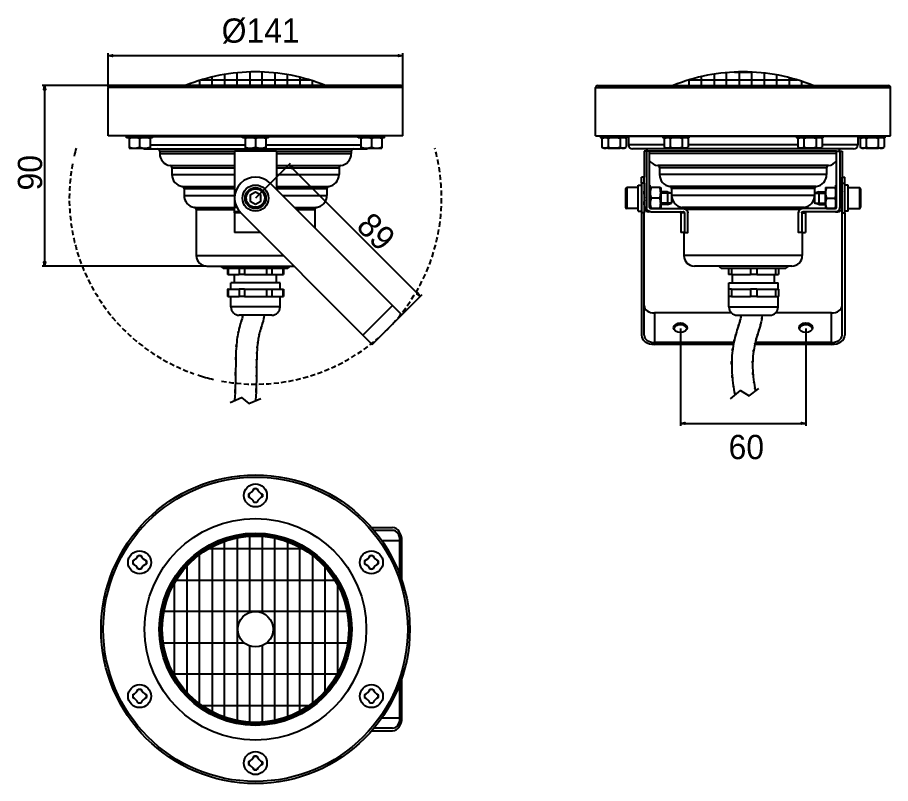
# Model space of a CAD drawing. Extents: x -32 to 212, y 0 to 214.
import ezdxf

# ---------------------------------------------------------------- set-up
doc = ezdxf.new("R2010")
doc.units = 0
for name, pattern in [('AI9-LType1', [2.185106, 1.444625, -0.740481]), ('AI9-LType2', [2.092325, 1.398058, -0.694267]), ('AI9-LType3', [2.072922, 1.388533, -0.684389])]:
    doc.linetypes.add(name, pattern=pattern)
doc.layers.add('LIVELLO_1', color=160, linetype='Continuous')
doc.styles.add('STD', font='txt')

# ---------------------------------------------------------------- blocks, each defined once
blk = doc.blocks.new('AI9-BLK1')
at = {"layer": 'LIVELLO_1', "color": 7}
for p, q in [((-96.18, 87.24), (-96.18, 96.65)), ((-13.86, 95.96), (-96.18, 95.96)), ((-13.86, 87.24), (-13.86, 96.65)), ((-63.64, 90.75), (-63.64, 87.65)), ((-60.13, 87.65), (-60.13, 91.22)), ((-56.63, 91.44), (-56.63, 87.65)), ((-53.13, 87.65), (-53.13, 91.44)), ((-49.62, 91.19), (-49.62, 87.65)), ((-46.12, 87.65), (-46.12, 90.7)), ((72.98, 90.83), (72.98, 87.65)), ((76.48, 87.65), (76.48, 91.27)), ((78.71, 91.41), (83.48, 91.41)), ((79.99, 91.41), (79.99, 87.65)), ((83.49, 87.65), (83.49, 91.41)), ((87, 91.13), (87, 87.65)), ((90.5, 87.65), (90.5, 90.61)), ((-74.14, 87.65), (-74.14, 87.82)), ((-70.64, 89.06), (-70.64, 87.65)), ((-70.17, 89.21), (-39.86, 89.21)), ((-67.14, 87.65), (-67.14, 90.03)), ((-42.62, 89.97), (-42.62, 87.65)), ((-39.11, 87.65), (-39.11, 88.97)), ((62.47, 87.65), (62.47, 88.01)), ((65.94, 89.21), (96.25, 89.21)), ((65.98, 89.22), (65.98, 87.65)), ((69.48, 87.65), (69.48, 90.15)), ((94, 89.84), (94, 87.65)), ((97.5, 87.65), (97.5, 88.81)), ((-95.77, 87.65), (-114.58, 87.65)), ((-113.9, 87.65), (-113.9, 37.23)), ((-96.18, 73.64), (-96.18, 87.06)), ((-13.86, 73.64), (-13.86, 87.06)), ((39.93, 73.64), (39.93, 87.06)), ((39.93, 87.06), (122.25, 87.06)), ((40.52, 87.65), (121.67, 87.65)), ((-91.03, 73.08), (-91.03, 73.64)), ((-83.73, 73.08), (-83.73, 73.64)), ((-83.73, 73.43), (-58.67, 73.43)), ((-58.67, 73.08), (-58.67, 73.64)), ((-51.37, 73.08), (-51.37, 73.64)), ((-51.37, 73.43), (-26.31, 73.43)), ((-26.31, 73.08), (-26.31, 73.64)), ((-19.01, 73.08), (-19.01, 73.63)), ((39.93, 73.64), (122.25, 73.64)), ((48.72, 73.08), (48.72, 73.63)), ((58.76, 73.43), (49.1, 73.43)), ((66.06, 73.08), (66.06, 73.63)), ((96.13, 73.43), (66.06, 73.43)), ((103.43, 73.08), (103.43, 73.63)), ((113.09, 73.43), (103.43, 73.43)), ((113.09, 73.43), (113.09, 71.09)), ((120.76, 73.08), (120.76, 73.63)), ((-83.73, 73.08), (-91.03, 73.08)), ((-90.3, 72.82), (-90.3, 73.08)), ((-90.3, 72.82), (-90.3, 70.42)), ((-87.38, 72.82), (-87.38, 70.42)), ((-84.46, 73.08), (-84.46, 72.82)), ((-84.46, 72.82), (-84.46, 70.42)), ((-84.46, 71.09), (-57.94, 71.09)), ((-51.37, 73.08), (-58.67, 73.08)), ((-57.94, 72.82), (-57.94, 73.08)), ((-57.94, 72.82), (-57.94, 70.42)), ((-55.02, 72.82), (-55.02, 70.42)), ((-52.1, 73.08), (-52.1, 72.82)), ((-52.1, 72.82), (-52.1, 70.42)), ((-52.1, 71.09), (-25.58, 71.09)), ((-19.01, 73.08), (-26.31, 73.08)), ((-25.58, 72.82), (-25.58, 73.08)), ((-25.58, 72.82), (-25.58, 70.42)), ((-22.66, 72.82), (-22.66, 70.42)), ((-19.74, 73.08), (-19.74, 72.82)), ((-19.74, 72.82), (-19.74, 70.42)), ((41.7, 72.82), (42.15, 73.08)), ((41.7, 72.82), (41.7, 70.42)), ((43.39, 72.82), (43.39, 70.42)), ((46.76, 72.82), (46.76, 70.42)), ((48.45, 72.82), (47.99, 73.08)), ((48.45, 72.82), (48.45, 70.42)), ((59.04, 71.09), (49.1, 71.09)), ((59.04, 72.82), (59.49, 73.08)), ((59.04, 72.82), (59.04, 70.42)), ((60.73, 72.82), (60.73, 70.42)), ((64.1, 72.82), (64.1, 70.42)), ((65.78, 72.82), (65.33, 73.08)), ((65.78, 72.82), (65.78, 70.42)), ((96.41, 71.09), (65.78, 71.09)), ((96.41, 72.82), (96.86, 73.08)), ((96.41, 72.82), (96.41, 70.42)), ((98.09, 72.82), (98.09, 70.42)), ((101.46, 72.82), (101.46, 70.42)), ((103.15, 72.82), (102.7, 73.08)), ((103.15, 72.82), (103.15, 70.42)), ((113.09, 71.09), (103.15, 71.09)), ((113.75, 72.82), (114.2, 73.08)), ((113.75, 72.82), (113.75, 70.42)), ((115.43, 72.82), (115.43, 70.42)), ((118.8, 72.82), (118.8, 70.42)), ((120.49, 72.82), (120.04, 73.08)), ((120.49, 72.82), (120.49, 70.42)), ((-90.3, 70.42), (-90.3, 70.16)), ((-90.3, 70.16), (-88.84, 70.16)), ((-89.13, 70.13), (-85.63, 70.13)), ((-88.84, 70.16), (-85.92, 70.16)), ((-85.92, 70.16), (-84.46, 70.16)), ((-85.84, 69.93), (-24.19, 69.93)), ((-84.46, 70.42), (-84.46, 70.16)), ((-81.76, 69.34), (-81.76, 68.64)), ((-81.76, 69.34), (-60.86, 69.34)), ((-81.76, 68.64), (-60.86, 68.64)), ((-57.94, 70.42), (-57.94, 70.16)), ((-57.94, 70.16), (-56.48, 70.16)), ((-56.77, 70.13), (-53.27, 70.13)), ((-56.48, 70.16), (-53.56, 70.16)), ((-53.56, 70.16), (-52.1, 70.16)), ((-52.1, 70.42), (-52.1, 70.16)), ((-49.18, 69.34), (-28.28, 69.34)), ((-49.18, 69.34), (-49.18, 58.63)), ((-49.18, 68.64), (-28.28, 68.64)), ((-28.28, 69.34), (-28.28, 68.64)), ((-25.58, 70.42), (-25.58, 70.16)), ((-25.58, 70.16), (-24.12, 70.16)), ((-24.41, 70.13), (-20.91, 70.13)), ((-24.12, 70.16), (-21.2, 70.16)), ((-21.2, 70.16), (-19.74, 70.16)), ((-19.74, 70.42), (-19.74, 70.16)), ((42.15, 70.16), (41.7, 70.42)), ((42.54, 70.16), (42.15, 70.16)), ((45.07, 70.16), (42.54, 70.16)), ((43.32, 70.13), (46.82, 70.13)), ((47.99, 70.16), (48.45, 70.42)), ((111.92, 69.93), (50.27, 69.93)), ((53.48, 69.34), (53.48, 62.05)), ((54.11, 69.34), (53.48, 69.34)), ((107.19, 69.34), (55, 69.34)), ((107.19, 68.64), (55, 68.64)), ((59.49, 70.16), (59.04, 70.42)), ((59.89, 70.16), (59.49, 70.16)), ((62.41, 70.16), (59.89, 70.16)), ((60.66, 70.13), (64.16, 70.13)), ((65.33, 70.16), (65.78, 70.42)), ((96.86, 70.16), (96.41, 70.42)), ((97.25, 70.16), (96.86, 70.16)), ((99.78, 70.16), (97.25, 70.16)), ((98.03, 70.13), (101.53, 70.13)), ((102.7, 70.16), (103.15, 70.42)), ((108.71, 69.34), (108.71, 62.05)), ((114.2, 70.16), (113.75, 70.42)), ((114.59, 70.16), (114.2, 70.16)), ((117.12, 70.16), (114.59, 70.16)), ((115.37, 70.13), (118.87, 70.13)), ((120.04, 70.16), (120.49, 70.42)), ((-54.89, 56.33), (-45.24, 65.99)), ((-78.84, 65.29), (-60.86, 65.29)), ((-78.34, 64.71), (-78.34, 62.8)), ((-78.34, 64.71), (-60.86, 64.71)), ((-49.18, 65.29), (-31.2, 65.29)), ((-49.18, 64.71), (-31.7, 64.71)), ((-45.72, 65.51), (-8.98, 28.77)), ((-31.7, 64.71), (-31.7, 62.8)), ((104.92, 65.29), (57.27, 65.29)), ((104.41, 64.71), (57.78, 64.71)), ((104.41, 64.71), (104.41, 62.8)), ((-78.34, 62.8), (-60.86, 62.8)), ((-49.18, 62.8), (-31.7, 62.8)), ((52.72, 60.34), (52.72, 62.05)), ((53.48, 62.05), (52.72, 62.05)), ((53.48, 60.34), (53.48, 62.05)), ((104.41, 62.8), (57.78, 62.8)), ((108.71, 60.34), (108.71, 62.05)), ((108.71, 62.05), (109.47, 62.05)), ((109.47, 60.34), (109.47, 62.05)), ((-75.46, 59.46), (-60.86, 59.46)), ((-74.97, 58.88), (-74.97, 56.97)), ((-74.97, 58.88), (-60.86, 58.88)), ((-50.89, 60.34), (-16.75, 26.2)), ((-49.18, 59.46), (-34.58, 59.46)), ((-49.18, 58.88), (-35.07, 58.88)), ((-35.07, 58.88), (-35.07, 56.97)), ((48.28, 58.78), (48.28, 53.64)), ((48.63, 59.13), (48.63, 53.29)), ((51.78, 52.56), (51.78, 59.86)), ((51.78, 59.86), (52.72, 59.86)), ((52.72, 60.34), (52.72, 52.08)), ((53.48, 60.34), (52.72, 60.34)), ((53.48, 60.34), (53.48, 52.08)), ((55, 59.86), (55.17, 59.86)), ((55.17, 53.32), (55.17, 59.86)), ((55.43, 59.13), (55.17, 59.13)), ((57.83, 59.13), (55.43, 59.13)), ((57.83, 59.13), (58.09, 59.13)), ((58.09, 59.13), (58.09, 57.67)), ((101.54, 59.46), (60.65, 59.46)), ((101.04, 58.88), (61.15, 58.88)), ((101.04, 58.88), (101.04, 56.96)), ((104.1, 59.13), (104.36, 59.13)), ((104.1, 59.13), (104.1, 57.67)), ((104.36, 59.13), (106.76, 59.13)), ((107.02, 59.13), (106.76, 59.13)), ((107.02, 53.32), (107.02, 59.86)), ((107.19, 59.86), (107.02, 59.86)), ((108.71, 52.08), (108.71, 60.34)), ((108.71, 60.34), (109.47, 60.34)), ((109.47, 52.08), (109.47, 60.34)), ((110.4, 59.86), (109.47, 59.86)), ((110.4, 52.56), (110.4, 59.86)), ((110.4, 59.13), (113.56, 59.13)), ((113.56, 59.13), (113.56, 53.29)), ((113.91, 58.78), (113.91, 53.64)), ((-74.97, 56.97), (-60.86, 56.97)), ((-47.52, 56.97), (-35.07, 56.97)), ((53.54, 55.6), (53.54, 56.83)), ((57.83, 56.21), (55.43, 56.21)), ((59.96, 57.96), (58.09, 57.96)), ((58.09, 57.67), (58.09, 54.75)), ((61.05, 57.6), (58.09, 57.6)), ((59.96, 57.96), (61.13, 57.61)), ((59.96, 57.96), (59.96, 54.46)), ((61.13, 57.61), (61.13, 54.82)), ((101.04, 56.96), (61.15, 56.96)), ((102.23, 57.96), (101.06, 57.61)), ((101.06, 57.61), (101.06, 54.82)), ((101.14, 57.6), (104.1, 57.6)), ((102.23, 57.96), (104.1, 57.96)), ((102.23, 57.96), (102.23, 54.46)), ((104.1, 54.75), (104.1, 57.67)), ((104.36, 56.21), (106.76, 56.21)), ((108.65, 56.83), (108.65, 55.6)), ((61.05, 54.82), (58.09, 54.82)), ((58.09, 54.75), (58.09, 53.29)), ((59.96, 54.46), (58.09, 54.46)), ((59.96, 54.46), (61.13, 54.82)), ((102.23, 54.46), (101.06, 54.82)), ((101.14, 54.82), (104.1, 54.82)), ((102.23, 54.46), (104.1, 54.46)), ((104.1, 54.75), (104.1, 53.29)), ((-72.05, 53.61), (-60.86, 53.61)), ((-71.54, 53.03), (-71.54, 40.15)), ((-71.54, 53.03), (-60.86, 53.03)), ((-60.86, 52.41), (-60.86, 53.58)), ((-60.23, 53.58), (-60.86, 53.58)), ((-60.86, 52.12), (-60.86, 52.41)), ((-59.45, 52.41), (-60.86, 52.41)), ((-59.15, 52.08), (-25.01, 17.94)), ((-44.16, 53.61), (-37.99, 53.61)), ((-43.58, 53.03), (-38.49, 53.03)), ((-38.49, 53.03), (-38.49, 47.95)), ((51.78, 53.29), (48.63, 53.29)), ((51.78, 52.56), (52.72, 52.56)), ((52.72, 52.08), (52.72, 17.94)), ((53.48, 52.08), (52.72, 52.08)), ((54.11, 53.58), (53.48, 53.58)), ((53.48, 17.94), (53.48, 52.08)), ((55.3, 52.41), (54.65, 52.41)), ((55.3, 53.29), (64.4, 53.29)), ((55.3, 52.41), (64.4, 52.41)), ((57.83, 53.29), (55.43, 53.29)), ((63.7, 52.12), (63.7, 46.57)), ((64.71, 52.12), (63.7, 52.12)), ((98.12, 53.61), (64.07, 53.61)), ((97.02, 53.03), (65.17, 53.03)), ((97.48, 52.12), (98.49, 52.12)), ((106.89, 53.29), (97.79, 53.29)), ((106.89, 52.41), (97.79, 52.41)), ((98.49, 52.12), (98.49, 46.57)), ((104.36, 53.29), (106.76, 53.29)), ((106.89, 52.41), (107.54, 52.41)), ((110.4, 52.56), (109.47, 52.56)), ((110.4, 53.29), (113.56, 53.29)), ((-53.63, 46.57), (-60.86, 46.57)), ((64.71, 46.57), (63.7, 46.57)), ((97.62, 46.57), (97.62, 40.15)), ((-71.54, 40.15), (-47.21, 40.15)), ((97.62, 40.15), (64.57, 40.15)), ((-68.8, 37.23), (-114.58, 37.23)), ((-68.62, 37.23), (-44.29, 37.23)), ((-62.84, 36.65), (-62.84, 34.9)), ((-59.57, 36.65), (-59.57, 34.9)), ((-58.05, 36.65), (-58.05, 34.9)), ((-51.99, 36.65), (-51.99, 34.9)), ((-50.47, 36.65), (-50.47, 34.9)), ((-47.43, 36.65), (-47.43, 34.9)), ((-47.2, 36.65), (-47.2, 34.9)), ((94.7, 37.23), (67.49, 37.23)), ((75.26, 36.65), (92.77, 36.65)), ((77.01, 36.65), (77.01, 34.9)), ((77.88, 36.65), (77.88, 34.9)), ((83.14, 36.65), (83.14, 34.9)), ((84.89, 36.65), (84.89, 34.9)), ((90.14, 36.65), (90.14, 34.9)), ((91.02, 36.65), (91.02, 34.9)), ((-62.6, 34.9), (-62.84, 34.9)), ((-60.86, 32.56), (-60.86, 34.9)), ((-58.05, 34.9), (-59.57, 34.9)), ((-58.05, 34.9), (-51.99, 34.9)), ((-51.99, 34.9), (-50.47, 34.9)), ((-50.47, 34.9), (-47.43, 34.9)), ((-49.18, 32.56), (-49.18, 34.9)), ((-47.43, 34.9), (-47.2, 34.9)), ((77.88, 34.9), (77.01, 34.9)), ((77.88, 34.9), (83.14, 34.9)), ((78.17, 32.56), (78.17, 34.9)), ((84.89, 34.9), (83.14, 34.9)), ((84.89, 34.9), (90.14, 34.9)), ((89.85, 32.56), (89.85, 34.9)), ((90.14, 34.9), (91.02, 34.9)), ((-61.88, 30.81), (-61.88, 32.56)), ((-48.16, 32.56), (-61.88, 32.56)), ((-48.16, 30.81), (-48.16, 32.56)), ((77.15, 30.81), (77.15, 32.56)), ((90.87, 30.81), (90.87, 32.56)), ((-62.84, 30.81), (-62.84, 28.77)), ((-62.6, 30.81), (-62.84, 30.81)), ((-62.6, 30.81), (-59.57, 30.81)), ((-62.6, 30.81), (-62.6, 28.77)), ((-58.05, 30.81), (-59.57, 30.81)), ((-59.57, 30.81), (-59.57, 28.77)), ((-58.05, 30.81), (-51.99, 30.81)), ((-58.05, 30.81), (-58.05, 28.77)), ((-51.99, 30.81), (-50.47, 30.81)), ((-51.99, 30.81), (-51.99, 28.77)), ((-50.47, 30.81), (-47.43, 30.81)), ((-50.47, 30.81), (-50.47, 28.77)), ((-47.43, 30.81), (-47.2, 30.81)), ((-47.43, 30.81), (-47.43, 28.77)), ((-47.2, 30.81), (-47.2, 28.77)), ((-22.28, 15.47), (-8.5, 29.25)), ((77.88, 30.81), (77.01, 30.81)), ((77.01, 30.81), (77.01, 28.77)), ((77.88, 30.81), (83.14, 30.81)), ((77.88, 30.81), (77.88, 28.77)), ((84.89, 30.81), (83.14, 30.81)), ((83.14, 30.81), (83.14, 28.77)), ((84.89, 30.81), (90.14, 30.81)), ((84.89, 30.81), (84.89, 28.77)), ((90.14, 30.81), (91.02, 30.81)), ((90.14, 30.81), (90.14, 28.77)), ((91.02, 30.81), (91.02, 28.77)), ((-62.6, 28.77), (-62.84, 28.77)), ((-62.6, 28.77), (-59.57, 28.77)), ((-58.05, 28.77), (-59.57, 28.77)), ((-58.05, 28.77), (-51.99, 28.77)), ((-51.99, 28.77), (-50.47, 28.77)), ((-50.47, 28.77), (-47.43, 28.77)), ((-47.43, 28.77), (-47.2, 28.77)), ((77.88, 28.77), (77.01, 28.77)), ((77.15, 25.85), (77.15, 28.77)), ((77.88, 28.77), (83.14, 28.77)), ((84.89, 28.77), (83.14, 28.77)), ((84.89, 28.77), (90.14, 28.77)), ((90.14, 28.77), (91.02, 28.77)), ((90.87, 25.85), (90.87, 28.77)), ((-50.49, 23.51), (-59.54, 23.51)), ((-22.41, 15.34), (-14.15, 23.6)), ((77.9, 24.14), (56.4, 24.14)), ((56.4, 24.14), (56.4, 15.88)), ((105.79, 24.14), (90.13, 24.14)), ((105.79, 15.88), (105.79, 24.14)), ((63.58, 19.83), (63.58, -7.39)), ((98.61, 19.83), (98.61, -7.39)), ((-25.01, 17.94), (-22.41, 15.34)), ((78.51, 15.88), (56.4, 15.88)), ((78.4, 15.34), (56.4, 15.34)), ((105.79, 15.34), (84.36, 15.34)), ((105.79, 15.88), (84.49, 15.88)), ((63.58, -6.71), (98.61, -6.71)), ((-56.94, -26.44), (-56.94, -27.21)), ((-55.4, -24.9), (-54.63, -24.9)), ((-53.09, -26.44), (-53.09, -27.21)), ((-54.63, -28.75), (-55.4, -28.75)), ((-22.59, -35.81), (-16.75, -35.81)), ((-60.13, -38.67), (-60.13, -89.71)), ((-56.63, -59.52), (-56.63, -38.21)), ((-53.13, -38.23), (-53.13, -59.62)), ((-49.62, -89.65), (-49.62, -38.73)), ((-16.75, -36.58), (-21.95, -36.58)), ((-67.14, -41.15), (-67.14, -87.22)), ((-63.64, -88.75), (-63.64, -39.63)), ((-46.12, -39.73), (-46.12, -88.65)), ((-42.62, -87.07), (-42.62, -41.3)), ((-14.69, -39.5), (-19.71, -39.5)), ((-14.69, -49.04), (-14.69, -39.5)), ((-14.15, -50.55), (-14.15, -39.5)), ((-87.76, -43.58), (-86.99, -43.58)), ((-70.64, -85.01), (-70.64, -43.37)), ((-41.86, -41.73), (-68.17, -41.73)), ((-39.11, -43.58), (-39.11, -84.8)), ((-23.04, -43.58), (-22.27, -43.58)), ((-89.3, -45.12), (-89.3, -45.89)), ((-85.45, -45.12), (-85.45, -45.89)), ((-24.59, -45.12), (-24.59, -45.89)), ((-20.73, -45.12), (-20.73, -45.89)), ((-86.99, -47.43), (-87.76, -47.43)), ((-74.14, -46.54), (-74.14, -81.84)), ((-35.61, -81.54), (-35.61, -46.85)), ((-22.27, -47.43), (-23.04, -47.43)), ((-77.15, -50.49), (-32.89, -50.49)), ((-77.65, -77.05), (-77.65, -51.33)), ((-32.11, -51.84), (-32.11, -76.55)), ((-29.46, -59.24), (-80.57, -59.24)), ((-80.77, -68), (-58.17, -68)), ((-51.87, -68), (-29.27, -68)), ((-56.63, -90.17), (-56.63, -68.86)), ((-53.13, -68.76), (-53.13, -90.15)), ((-32.23, -76.76), (-77.81, -76.76)), ((-14.15, -88.89), (-14.15, -77.83)), ((-14.69, -88.89), (-14.69, -79.35)), ((-89.3, -82.49), (-89.3, -83.26)), ((-87.76, -80.95), (-86.99, -80.95)), ((-85.45, -82.49), (-85.45, -83.26)), ((-24.59, -82.49), (-24.59, -83.26)), ((-23.04, -80.95), (-22.27, -80.95)), ((-20.73, -82.49), (-20.73, -83.26)), ((-86.99, -84.8), (-87.76, -84.8)), ((-22.27, -84.8), (-23.04, -84.8)), ((-69.94, -85.52), (-40.1, -85.52)), ((-19.71, -88.89), (-14.69, -88.89)), ((-22.59, -92.57), (-16.75, -92.57)), ((-16.75, -91.81), (-21.95, -91.81)), ((-55.4, -99.63), (-54.63, -99.63)), ((-56.94, -101.17), (-56.94, -101.94)), ((-53.09, -101.17), (-53.09, -101.94)), ((-54.63, -103.48), (-55.4, -103.48))]:
    blk.add_line(p, q, dxfattribs=at)
for points in [[(-96.18, 95.96), (-94.95, 96.18), (-94.95, 95.74), (-96.18, 95.96)], [(-13.86, 95.96), (-15.09, 95.74), (-15.09, 96.18), (-13.86, 95.96)], [(-113.9, 87.65), (-113.68, 86.42), (-114.12, 86.42), (-113.9, 87.65)], [(-13.86, 87.06), (-55.02, 87.06), (-96.18, 87.06)], [(-14.44, 87.65), (-55.02, 87.65), (-95.59, 87.65)], [(-13.86, 73.64), (-55.02, 73.64), (-96.18, 73.64)], [(48.72, 73.08), (45.07, 73.08), (41.42, 73.08), (41.42, 73.63)], [(66.06, 73.08), (62.41, 73.08), (58.76, 73.08), (58.76, 73.63)], [(103.43, 73.08), (99.78, 73.08), (96.13, 73.08), (96.13, 73.63)], [(120.76, 73.08), (117.12, 73.08), (113.47, 73.08), (113.47, 73.63)], [(-49.18, 69.34), (-60.86, 69.34), (-60.86, 53.58)], [(47.99, 70.16), (47.6, 70.16), (45.07, 70.16)], [(55, 53.58), (55, 69.34), (54.11, 69.34), (54.11, 53.58)], [(65.33, 70.16), (64.94, 70.16), (62.41, 70.16)], [(102.7, 70.16), (102.31, 70.16), (99.78, 70.16)], [(108.09, 69.34), (108.09, 53.58), (108.71, 53.58)], [(120.04, 70.16), (119.64, 70.16), (117.12, 70.16)], [(-45.72, 65.51), (-44.7, 64.8), (-45.01, 64.49), (-45.72, 65.51)], [(-55.02, 54.53), (-53.56, 55.37), (-53.56, 57.05), (-55.02, 57.9), (-56.48, 57.05), (-56.48, 55.37), (-55.02, 54.53)], [(-59.18, 52.12), (-60.86, 52.12), (-60.86, 46.57)], [(64.71, 52.12), (64.71, 46.57), (65.64, 46.57), (65.64, 52.12)], [(97.48, 46.57), (96.55, 46.57), (96.55, 52.12)], [(97.48, 52.12), (97.48, 46.57), (98.49, 46.57)], [(108.71, 17.94), (108.71, 52.08), (109.47, 52.08), (109.47, 17.94)], [(-113.9, 37.23), (-114.12, 38.46), (-113.68, 38.46), (-113.9, 37.23)], [(-62.6, 36.65), (-62.6, 34.9), (-59.57, 34.9)], [(77.15, 32.56), (84.01, 32.56), (90.87, 32.56)], [(-8.98, 28.77), (-10, 29.48), (-9.69, 29.79), (-8.98, 28.77)], [(-48.16, 25.85), (-61.88, 25.85), (-61.88, 28.77)], [(-25.01, 17.94), (-16.75, 26.2), (-14.15, 23.6)], [(77.15, 25.85), (84.01, 25.85), (90.87, 25.85)], [(79.49, 23.51), (84.01, 23.51), (88.54, 23.51)], [(77.55, 0.18), (80.34, 2.5), (82.75, 1.01), (85.45, 3.06)], [(-62.05, -0.87), (-58.95, 0.57), (-56.92, -1.16), (-53.54, 0.29)], [(63.58, -6.71), (64.8, -6.49), (64.8, -6.93), (63.58, -6.71)], [(98.61, -6.71), (97.38, -6.93), (97.38, -6.49), (98.61, -6.71)]]:
    blk.add_lwpolyline(points, dxfattribs=at)
for centre, radius in [((-55.02, 56.21), 3.65), ((-55.02, 56.21), 2.92), ((-55.02, 56.21), 2.57), ((-55.02, -64.19), 43.09), ((-55.02, -64.19), 42.5), ((-55.02, -26.82), 3.21), ((-55.02, -26.82), 3.21), ((-55.02, -64.19), 30.94), ((-55.02, -64.19), 26.86), ((-55.02, -64.19), 26.47), ((-55.02, -64.19), 26.03), ((-87.38, -45.51), 3.21), ((-87.38, -45.51), 3.21), ((-22.66, -45.51), 3.21), ((-22.66, -45.51), 3.21), ((-55.02, -64.19), 4.94), ((-87.38, -82.87), 3.21), ((-87.38, -82.87), 3.21), ((-22.66, -82.87), 3.21), ((-22.66, -82.87), 3.21), ((-55.02, -101.56), 3.21), ((-55.02, -101.56), 3.21)]:
    blk.add_circle(centre, radius, dxfattribs=at)
for centre, ratio in [((63.58, 20.01), 0.707442), ((98.61, 20.01), 0.707185)]:
    blk.add_ellipse(centre, major_axis=(-1.9, 0), ratio=ratio, dxfattribs=at)
for points in [[(-55.02, 91.47), (-61.72, 91.47), (-68.36, 90.17), (-74.57, 87.65)], [(-35.47, 87.65), (-41.68, 90.17), (-48.32, 91.47), (-55.02, 91.47)], [(81.09, 91.47), (74.39, 91.47), (67.75, 90.17), (61.55, 87.65)], [(100.64, 87.65), (94.43, 90.17), (87.8, 91.47), (81.09, 91.47)], [(-95.59, 87.65), (-95.92, 87.65), (-96.18, 87.39), (-96.18, 87.06)], [(-13.86, 87.06), (-13.86, 87.39), (-14.12, 87.65), (-14.44, 87.65)], [(40.52, 87.65), (40.2, 87.65), (39.93, 87.38), (39.93, 87.06)], [(49.1, 73.43), (49.1, 73.5), (49.09, 73.57), (49.06, 73.64)], [(113.13, 73.63), (113.1, 73.57), (113.09, 73.5), (113.09, 73.43)], [(-85.92, 73.08), (-86.41, 73.07), (-86.91, 72.98), (-87.38, 72.82)], [(-84.46, 72.82), (-84.93, 72.98), (-85.42, 73.07), (-85.92, 73.08)], [(-53.56, 73.08), (-54.06, 73.07), (-54.55, 72.98), (-55.02, 72.82)], [(-52.1, 72.82), (-52.57, 72.98), (-53.06, 73.07), (-53.56, 73.08)], [(-21.2, 73.08), (-21.7, 73.07), (-22.19, 72.98), (-22.66, 72.82)], [(-19.74, 72.82), (-20.21, 72.98), (-20.7, 73.07), (-21.2, 73.08)], [(42.54, 73.08), (42.25, 73.07), (41.95, 72.98), (41.7, 72.82)], [(43.39, 72.82), (43.14, 72.98), (42.85, 73.07), (42.54, 73.08)], [(59.89, 73.08), (59.59, 73.07), (59.29, 72.98), (59.04, 72.82)], [(60.73, 72.82), (60.47, 72.98), (60.19, 73.07), (59.89, 73.08)], [(97.25, 73.08), (96.95, 73.07), (96.66, 72.98), (96.41, 72.82)], [(98.09, 72.82), (97.84, 72.98), (97.55, 73.07), (97.25, 73.08)], [(111.92, 69.93), (112.57, 69.93), (113.09, 70.45), (113.09, 71.09)], [(114.59, 73.08), (114.29, 73.07), (114, 72.98), (113.75, 72.82)], [(115.43, 72.82), (115.18, 72.98), (114.89, 73.07), (114.59, 73.08)], [(-105.07, 70.16), (-105.28, 69.42), (-105.47, 68.69), (-105.64, 67.95)], [(-87.38, 70.42), (-86.91, 70.25), (-86.41, 70.17), (-85.92, 70.16)], [(-86.51, 70.13), (-86.31, 70), (-86.08, 69.93), (-85.84, 69.93)], [(-85.92, 70.16), (-85.42, 70.17), (-84.93, 70.25), (-84.46, 70.42)], [(-81.76, 69.34), (-81.76, 69.66), (-82.02, 69.93), (-82.34, 69.93)], [(-81.76, 68.64), (-81.76, 66.95), (-80.51, 65.52), (-78.84, 65.29)], [(-55.02, 70.42), (-54.55, 70.25), (-54.06, 70.17), (-53.56, 70.16)], [(-53.56, 70.16), (-53.06, 70.17), (-52.57, 70.25), (-52.1, 70.42)], [(-31.2, 65.29), (-29.52, 65.52), (-28.28, 66.95), (-28.28, 68.64)], [(-27.7, 69.93), (-28.02, 69.93), (-28.28, 69.66), (-28.28, 69.34)], [(-24.19, 69.93), (-23.96, 69.93), (-23.72, 70), (-23.53, 70.13)], [(-22.66, 70.42), (-22.19, 70.25), (-21.7, 70.17), (-21.2, 70.16)], [(-21.2, 70.16), (-20.7, 70.17), (-20.21, 70.25), (-19.74, 70.42)], [(41.7, 70.42), (41.95, 70.26), (42.25, 70.17), (42.54, 70.16)], [(42.54, 70.16), (42.85, 70.17), (43.14, 70.26), (43.39, 70.42)], [(43.39, 70.42), (43.93, 70.25), (44.5, 70.17), (45.07, 70.16)], [(45.07, 70.16), (45.65, 70.17), (46.21, 70.25), (46.76, 70.42)], [(54.35, 69.34), (54.35, 69.66), (54.09, 69.93), (53.77, 69.93)], [(59.04, 70.42), (59.29, 70.26), (59.59, 70.17), (59.89, 70.16)], [(59.89, 70.16), (60.19, 70.17), (60.48, 70.26), (60.73, 70.42)], [(60.73, 70.42), (61.27, 70.25), (61.84, 70.17), (62.41, 70.16)], [(62.41, 70.16), (62.99, 70.17), (63.55, 70.25), (64.1, 70.42)], [(96.41, 70.42), (96.66, 70.26), (96.95, 70.17), (97.25, 70.16)], [(97.25, 70.16), (97.55, 70.17), (97.84, 70.26), (98.09, 70.42)], [(98.09, 70.42), (98.64, 70.25), (99.21, 70.17), (99.78, 70.16)], [(99.78, 70.16), (100.35, 70.17), (100.92, 70.25), (101.46, 70.42)], [(108.42, 69.93), (108.09, 69.93), (107.83, 69.66), (107.83, 69.34)], [(113.75, 70.42), (114, 70.26), (114.29, 70.17), (114.59, 70.16)], [(114.59, 70.16), (114.89, 70.17), (115.18, 70.26), (115.43, 70.42)], [(115.43, 70.42), (115.98, 70.25), (116.54, 70.17), (117.12, 70.16)], [(117.12, 70.16), (117.69, 70.17), (118.26, 70.25), (118.8, 70.42)], [(55, 66.65), (55.54, 65.91), (56.36, 65.41), (57.27, 65.29)], [(104.92, 65.29), (105.83, 65.41), (106.65, 65.91), (107.19, 66.65)], [(-78.34, 64.71), (-78.34, 65), (-78.55, 65.25), (-78.84, 65.29)], [(-31.2, 65.29), (-31.48, 65.25), (-31.7, 65), (-31.7, 64.71)], [(57.78, 64.71), (57.78, 65), (57.56, 65.25), (57.27, 65.29)], [(104.92, 65.29), (104.63, 65.25), (104.41, 65), (104.41, 64.71)], [(-78.34, 62.8), (-78.34, 61.13), (-77.11, 59.71), (-75.46, 59.46)], [(-34.58, 59.46), (-32.92, 59.71), (-31.7, 61.13), (-31.7, 62.8)], [(101.54, 59.46), (103.19, 59.71), (104.41, 61.13), (104.41, 62.8)], [(-74.97, 58.88), (-74.97, 59.17), (-75.18, 59.41), (-75.46, 59.46)], [(-34.58, 59.46), (-34.86, 59.41), (-35.07, 59.17), (-35.07, 58.88)], [(61.15, 58.88), (61.15, 59.17), (60.94, 59.41), (60.65, 59.46)], [(101.54, 59.46), (101.25, 59.41), (101.04, 59.17), (101.04, 58.88)], [(104.36, 59.13), (104.19, 58.66), (104.1, 58.17), (104.1, 57.67)], [(107.02, 57.67), (107.01, 58.17), (106.92, 58.66), (106.76, 59.13)], [(113.91, 58.78), (113.91, 58.98), (113.75, 59.13), (113.56, 59.13)], [(-74.97, 56.97), (-74.97, 55.28), (-73.72, 53.84), (-72.05, 53.61)], [(-37.99, 53.61), (-36.32, 53.84), (-35.07, 55.28), (-35.07, 56.97)], [(55.43, 56.21), (55.27, 55.74), (55.18, 55.25), (55.17, 54.75)], [(58.09, 54.75), (58.08, 55.25), (58, 55.74), (57.83, 56.21)], [(98.12, 53.61), (99.8, 53.84), (101.04, 55.27), (101.04, 56.96)], [(104.1, 57.67), (104.1, 57.17), (104.19, 56.68), (104.36, 56.21)], [(106.76, 56.21), (106.92, 56.68), (107.01, 57.17), (107.02, 57.67)], [(107.02, 54.75), (107.01, 55.25), (106.92, 55.74), (106.76, 56.21)], [(48.28, 53.64), (48.28, 53.45), (48.44, 53.29), (48.63, 53.29)], [(55.17, 54.75), (55.18, 54.26), (55.27, 53.76), (55.43, 53.29)], [(57.83, 53.29), (58, 53.76), (58.08, 54.26), (58.09, 54.75)], [(106.76, 53.29), (106.92, 53.76), (107.01, 54.26), (107.02, 54.75)], [(113.56, 53.29), (113.75, 53.29), (113.91, 53.45), (113.91, 53.64)], [(-71.54, 53.03), (-71.54, 53.33), (-71.76, 53.57), (-72.05, 53.61)], [(-37.99, 53.61), (-38.28, 53.57), (-38.49, 53.33), (-38.49, 53.03)], [(53.48, 53.58), (53.48, 52.94), (54, 52.41), (54.65, 52.41)], [(55, 53.58), (55, 53.42), (55.14, 53.29), (55.3, 53.29)], [(63.7, 52.12), (63.7, 52.28), (63.57, 52.41), (63.41, 52.41)], [(64.51, 53.28), (64.43, 53.46), (64.26, 53.58), (64.07, 53.61)], [(98.12, 53.61), (97.93, 53.58), (97.76, 53.46), (97.67, 53.28)], [(98.79, 52.41), (98.62, 52.41), (98.49, 52.28), (98.49, 52.12)], [(107.54, 52.41), (108.19, 52.41), (108.71, 52.94), (108.71, 53.58)], [(-71.54, 40.15), (-71.54, 38.54), (-70.23, 37.23), (-68.62, 37.23)], [(94.7, 37.23), (96.31, 37.23), (97.62, 38.54), (97.62, 40.15)], [(-64.72, 37.23), (-64.54, 36.88), (-64.17, 36.65), (-63.78, 36.65)], [(74.32, 37.23), (74.49, 36.88), (74.86, 36.65), (75.26, 36.65)], [(92.77, 36.65), (93.17, 36.65), (93.53, 36.87), (93.71, 37.23)], [(-61.88, 25.85), (-61.88, 24.56), (-60.83, 23.51), (-59.54, 23.51)], [(53.48, 26.2), (53.48, 25.06), (54.79, 24.14), (56.4, 24.14)], [(77.15, 25.85), (77.15, 24.55), (78.2, 23.51), (79.49, 23.51)], [(88.54, 23.51), (89.83, 23.51), (90.87, 24.55), (90.87, 25.85)], [(105.79, 24.14), (107.4, 24.14), (108.71, 25.06), (108.71, 26.2)], [(-19.94, 17.88), (-19.37, 18.4), (-18.82, 18.93), (-18.28, 19.47)], [(52.72, 17.94), (52.72, 16.51), (54.37, 15.34), (56.4, 15.34)], [(53.48, 17.94), (53.48, 16.8), (54.79, 15.88), (56.4, 15.88)], [(105.79, 15.34), (107.82, 15.34), (109.47, 16.51), (109.47, 17.94)], [(105.79, 15.88), (107.4, 15.88), (108.71, 16.8), (108.71, 17.94)], [(-56.94, -26.44), (-56.26, -26.12), (-55.72, -25.58), (-55.4, -24.9)], [(-56.87, -26.4), (-56.93, -26.68), (-56.93, -26.97), (-56.87, -27.25)], [(-54.6, -24.98), (-54.87, -24.91), (-55.16, -24.91), (-55.44, -24.98)], [(-54.63, -24.9), (-54.32, -25.58), (-53.77, -26.12), (-53.09, -26.44)], [(-53.17, -27.25), (-53.1, -26.97), (-53.1, -26.68), (-53.17, -26.4)], [(-55.4, -28.75), (-55.72, -28.07), (-56.26, -27.53), (-56.94, -27.21)], [(-55.44, -28.67), (-55.3, -28.71), (-55.16, -28.72), (-55.02, -28.72)], [(-55.02, -28.72), (-54.88, -28.72), (-54.73, -28.71), (-54.6, -28.67)], [(-53.09, -27.21), (-53.77, -27.53), (-54.32, -28.07), (-54.63, -28.75)], [(-14.15, -39.5), (-14.15, -37.46), (-15.31, -35.81), (-16.75, -35.81)], [(-14.69, -39.5), (-14.69, -37.88), (-15.61, -36.58), (-16.75, -36.58)], [(-89.3, -45.12), (-88.62, -44.81), (-88.08, -44.26), (-87.76, -43.58)], [(-86.96, -43.66), (-87.23, -43.59), (-87.52, -43.59), (-87.8, -43.66)], [(-86.99, -43.58), (-86.68, -44.26), (-86.13, -44.81), (-85.45, -45.12)], [(-24.59, -45.12), (-23.91, -44.81), (-23.36, -44.26), (-23.04, -43.58)], [(-22.24, -43.66), (-22.52, -43.59), (-22.8, -43.59), (-23.08, -43.66)], [(-22.27, -43.58), (-21.96, -44.26), (-21.41, -44.81), (-20.73, -45.12)], [(-87.76, -47.43), (-88.08, -46.75), (-88.62, -46.21), (-89.3, -45.89)], [(-89.23, -45.09), (-89.29, -45.36), (-89.29, -45.65), (-89.23, -45.93)], [(-85.45, -45.89), (-86.13, -46.21), (-86.68, -46.75), (-86.99, -47.43)], [(-85.53, -45.93), (-85.46, -45.65), (-85.46, -45.36), (-85.53, -45.09)], [(-23.04, -47.43), (-23.36, -46.75), (-23.91, -46.21), (-24.59, -45.89)], [(-24.51, -45.09), (-24.57, -45.36), (-24.57, -45.65), (-24.51, -45.93)], [(-20.73, -45.89), (-21.41, -46.21), (-21.96, -46.75), (-22.27, -47.43)], [(-20.81, -45.93), (-20.74, -45.65), (-20.74, -45.36), (-20.81, -45.09)], [(-87.8, -47.36), (-87.52, -47.42), (-87.23, -47.42), (-86.96, -47.36)], [(-23.08, -47.36), (-22.8, -47.42), (-22.52, -47.42), (-22.24, -47.36)], [(-89.3, -82.49), (-88.62, -82.17), (-88.08, -81.63), (-87.76, -80.95)], [(-89.23, -82.45), (-89.29, -82.73), (-89.29, -83.02), (-89.23, -83.3)], [(-86.96, -81.02), (-87.23, -80.96), (-87.52, -80.96), (-87.8, -81.02)], [(-86.99, -80.95), (-86.68, -81.63), (-86.13, -82.17), (-85.45, -82.49)], [(-85.53, -83.3), (-85.46, -83.02), (-85.46, -82.73), (-85.53, -82.45)], [(-24.59, -82.49), (-23.91, -82.17), (-23.36, -81.63), (-23.04, -80.95)], [(-24.51, -82.45), (-24.57, -82.73), (-24.57, -83.02), (-24.51, -83.3)], [(-22.24, -81.02), (-22.52, -80.96), (-22.8, -80.96), (-23.08, -81.02)], [(-22.27, -80.95), (-21.96, -81.63), (-21.41, -82.17), (-20.73, -82.49)], [(-20.81, -83.3), (-20.74, -83.02), (-20.74, -82.73), (-20.81, -82.45)], [(-87.76, -84.8), (-88.08, -84.12), (-88.62, -83.57), (-89.3, -83.26)], [(-87.8, -84.72), (-87.52, -84.79), (-87.23, -84.79), (-86.96, -84.72)], [(-85.45, -83.26), (-86.13, -83.57), (-86.68, -84.12), (-86.99, -84.8)], [(-23.04, -84.8), (-23.36, -84.12), (-23.91, -83.57), (-24.59, -83.26)], [(-23.08, -84.72), (-22.8, -84.79), (-22.52, -84.79), (-22.24, -84.72)], [(-20.73, -83.26), (-21.41, -83.57), (-21.96, -84.12), (-22.27, -84.8)], [(-16.75, -92.57), (-15.31, -92.57), (-14.15, -90.92), (-14.15, -88.89)], [(-16.75, -91.81), (-15.61, -91.81), (-14.69, -90.5), (-14.69, -88.89)], [(-56.94, -101.17), (-56.26, -100.86), (-55.72, -100.31), (-55.4, -99.63)], [(-55.02, -99.66), (-55.16, -99.66), (-55.3, -99.67), (-55.44, -99.71)], [(-54.6, -99.71), (-54.73, -99.67), (-54.88, -99.66), (-55.02, -99.66)], [(-54.63, -99.63), (-54.32, -100.31), (-53.77, -100.86), (-53.09, -101.17)], [(-55.4, -103.48), (-55.72, -102.8), (-56.26, -102.26), (-56.94, -101.94)], [(-56.87, -101.13), (-56.93, -101.41), (-56.93, -101.7), (-56.87, -101.98)], [(-53.09, -101.94), (-53.77, -102.26), (-54.32, -102.8), (-54.63, -103.48)], [(-53.17, -101.98), (-53.1, -101.7), (-53.1, -101.41), (-53.17, -101.13)], [(-55.44, -103.41), (-55.16, -103.47), (-54.87, -103.47), (-54.6, -103.41)]]:
    blk.add_open_spline(points, degree=3, dxfattribs=at)
for points, knots in [([(122.25, 73.64), (122.25, 73.64), (122.25, 87.06), (122.25, 87.06), (122.25, 87.38), (121.99, 87.65), (121.67, 87.65)], [0, 0, 0, 0, 1, 1, 1, 2, 2, 2, 2]), ([(49.1, 73.43), (49.1, 73.43), (49.1, 71.09), (49.1, 71.09), (49.1, 70.45), (49.62, 69.93), (50.27, 69.93)], [0, 0, 0, 0, 1, 1, 1, 2, 2, 2, 2]), ([(-87.38, 72.82), (-87.85, 72.98), (-88.34, 73.07), (-88.84, 73.08), (-89.34, 73.07), (-89.83, 72.98), (-90.3, 72.82)], [0, 0, 0, 0, 1, 1, 1, 2, 2, 2, 2]), ([(-55.02, 72.82), (-55.49, 72.98), (-55.98, 73.07), (-56.48, 73.08), (-56.98, 73.07), (-57.47, 72.98), (-57.94, 72.82)], [0, 0, 0, 0, 1, 1, 1, 2, 2, 2, 2]), ([(-22.66, 72.82), (-23.13, 72.98), (-23.62, 73.07), (-24.12, 73.08), (-24.62, 73.07), (-25.11, 72.98), (-25.58, 72.82)], [0, 0, 0, 0, 1, 1, 1, 2, 2, 2, 2]), ([(46.76, 72.82), (46.21, 72.98), (45.65, 73.07), (45.07, 73.08), (44.5, 73.07), (43.93, 72.98), (43.39, 72.82)], [0, 0, 0, 0, 1, 1, 1, 2, 2, 2, 2]), ([(48.45, 72.82), (48.19, 72.98), (47.9, 73.07), (47.6, 73.08), (47.3, 73.07), (47.01, 72.98), (46.76, 72.82)], [0, 0, 0, 0, 1, 1, 1, 2, 2, 2, 2]), ([(64.1, 72.82), (63.55, 72.98), (62.99, 73.07), (62.41, 73.08), (61.84, 73.07), (61.27, 72.98), (60.73, 72.82)], [0, 0, 0, 0, 1, 1, 1, 2, 2, 2, 2]), ([(65.78, 72.82), (65.53, 72.98), (65.24, 73.07), (64.94, 73.08), (64.64, 73.07), (64.35, 72.98), (64.1, 72.82)], [0, 0, 0, 0, 1, 1, 1, 2, 2, 2, 2]), ([(101.46, 72.82), (100.92, 72.98), (100.35, 73.07), (99.78, 73.08), (99.21, 73.07), (98.64, 72.98), (98.09, 72.82)], [0, 0, 0, 0, 1, 1, 1, 2, 2, 2, 2]), ([(103.15, 72.82), (102.9, 72.98), (102.6, 73.07), (102.31, 73.08), (102, 73.07), (101.72, 72.98), (101.46, 72.82)], [0, 0, 0, 0, 1, 1, 1, 2, 2, 2, 2]), ([(118.8, 72.82), (118.26, 72.98), (117.69, 73.07), (117.12, 73.08), (116.54, 73.07), (115.98, 72.98), (115.43, 72.82)], [0, 0, 0, 0, 1, 1, 1, 2, 2, 2, 2]), ([(120.49, 72.82), (120.24, 72.98), (119.94, 73.07), (119.64, 73.08), (119.35, 73.07), (119.05, 72.98), (118.8, 72.82)], [0, 0, 0, 0, 1, 1, 1, 2, 2, 2, 2]), ([(-90.3, 70.42), (-89.83, 70.25), (-89.34, 70.17), (-88.84, 70.16), (-88.34, 70.17), (-87.85, 70.25), (-87.38, 70.42)], [0, 0, 0, 0, 1, 1, 1, 2, 2, 2, 2]), ([(-57.94, 70.42), (-57.47, 70.25), (-56.98, 70.17), (-56.48, 70.16), (-55.98, 70.17), (-55.49, 70.25), (-55.02, 70.42)], [0, 0, 0, 0, 1, 1, 1, 2, 2, 2, 2]), ([(-25.58, 70.42), (-25.11, 70.25), (-24.62, 70.17), (-24.12, 70.16), (-23.62, 70.17), (-23.13, 70.25), (-22.66, 70.42)], [0, 0, 0, 0, 1, 1, 1, 2, 2, 2, 2]), ([(46.76, 70.42), (47.01, 70.26), (47.3, 70.17), (47.6, 70.16), (47.9, 70.17), (48.19, 70.26), (48.45, 70.42)], [0, 0, 0, 0, 1, 1, 1, 2, 2, 2, 2]), ([(64.1, 70.42), (64.35, 70.26), (64.64, 70.17), (64.94, 70.16), (65.24, 70.17), (65.53, 70.26), (65.78, 70.42)], [0, 0, 0, 0, 1, 1, 1, 2, 2, 2, 2]), ([(101.46, 70.42), (101.72, 70.26), (102, 70.17), (102.31, 70.16), (102.6, 70.17), (102.9, 70.26), (103.15, 70.42)], [0, 0, 0, 0, 1, 1, 1, 2, 2, 2, 2]), ([(106.89, 53.29), (107.05, 53.29), (107.19, 53.42), (107.19, 53.58), (107.19, 53.58), (107.19, 69.34), (107.19, 69.34), (107.19, 69.34), (108.09, 69.34), (108.09, 69.34), (108.09, 69.34), (108.71, 69.34), (108.71, 69.34)], [0, 0, 0, 0, 1, 1, 1, 2, 2, 2, 3, 3, 3, 4, 4, 4, 4]), ([(118.8, 70.42), (119.05, 70.26), (119.35, 70.17), (119.64, 70.16), (119.94, 70.17), (120.24, 70.26), (120.49, 70.42)], [0, 0, 0, 0, 1, 1, 1, 2, 2, 2, 2]), ([(57.78, 64.71), (57.78, 64.71), (57.78, 62.8), (57.78, 62.8), (57.78, 61.13), (59, 59.71), (60.65, 59.46)], [0, 0, 0, 0, 1, 1, 1, 2, 2, 2, 2]), ([(-50.89, 60.34), (-53.17, 62.62), (-56.87, 62.62), (-59.15, 60.34), (-61.43, 58.06), (-61.43, 54.36), (-59.15, 52.08)], [0, 0, 0, 0, 1, 1, 1, 2, 2, 2, 2]), ([(51.78, 59.13), (51.78, 59.13), (48.63, 59.13), (48.63, 59.13), (48.44, 59.13), (48.28, 58.98), (48.28, 58.78)], [0, 0, 0, 0, 1, 1, 1, 2, 2, 2, 2]), ([(55.43, 59.13), (55.27, 58.66), (55.18, 58.17), (55.17, 57.67), (55.18, 57.17), (55.27, 56.68), (55.43, 56.21)], [0, 0, 0, 0, 1, 1, 1, 2, 2, 2, 2]), ([(57.83, 56.21), (58, 56.68), (58.08, 57.17), (58.09, 57.67), (58.08, 58.17), (58, 58.66), (57.83, 59.13)], [0, 0, 0, 0, 1, 1, 1, 2, 2, 2, 2]), ([(61.15, 58.88), (61.15, 58.88), (61.15, 56.96), (61.15, 56.96), (61.15, 55.27), (62.39, 53.84), (64.07, 53.61)], [0, 0, 0, 0, 1, 1, 1, 2, 2, 2, 2]), ([(53.48, 54.31), (53.48, 54.33), (53.48, 54.31), (53.48, 54.33), (53.48, 54.38), (53.48, 54.31), (53.48, 54.36), (53.49, 54.45), (53.48, 54.33), (53.49, 54.42), (53.5, 54.54), (53.48, 54.38), (53.49, 54.5), (53.5, 54.66), (53.49, 54.45), (53.5, 54.61), (53.51, 54.79), (53.5, 54.54), (53.51, 54.73), (53.53, 55.18), (53.5, 54.58), (53.52, 55.03), (53.54, 55.57), (53.51, 54.85), (53.53, 55.39), (53.55, 55.99), (53.53, 55.19), (53.54, 55.79), (53.55, 56.42), (53.54, 55.58), (53.55, 56.21), (53.54, 56.84), (53.55, 56), (53.54, 56.63), (53.53, 57.24), (53.55, 56.43), (53.53, 57.04), (53.52, 57.31), (53.54, 56.94), (53.53, 57.22), (53.52, 57.48), (53.53, 57.13), (53.52, 57.39), (53.51, 57.63), (53.52, 57.31), (53.51, 57.55), (53.5, 57.77), (53.52, 57.48), (53.51, 57.69), (53.5, 57.88), (53.51, 57.63), (53.5, 57.82), (53.49, 57.97), (53.5, 57.77), (53.49, 57.92), (53.48, 58.04), (53.5, 57.88), (53.49, 58), (53.48, 58.05), (53.49, 57.99), (53.49, 58.03), (53.48, 58.07), (53.49, 58.02), (53.48, 58.06), (53.48, 58.09), (53.48, 58.05), (53.48, 58.08), (53.48, 58.1), (53.48, 58.07), (53.48, 58.1), (53.48, 58.1), (53.48, 58.09), (53.48, 58.1), (53.48, 58.11), (53.48, 58.1), (53.48, 58.11), (53.48, 58.11), (53.48, 58.1), (53.48, 58.11)], [0, 0, 0, 0, 1, 1, 1, 2, 2, 2, 3, 3, 3, 4, 4, 4, 5, 5, 5, 6, 6, 6, 7, 7, 7, 8, 8, 8, 9, 9, 9, 10, 10, 10, 11, 11, 11, 12, 12, 12, 13, 13, 13, 14, 14, 14, 15, 15, 15, 16, 16, 16, 17, 17, 17, 18, 18, 18, 19, 19, 19, 20, 20, 20, 21, 21, 21, 22, 22, 22, 23, 23, 23, 24, 24, 24, 25, 25, 25, 26, 26, 26, 26]), ([(104.36, 56.21), (104.19, 55.74), (104.1, 55.25), (104.1, 54.75), (104.1, 54.26), (104.19, 53.76), (104.36, 53.29)], [0, 0, 0, 0, 1, 1, 1, 2, 2, 2, 2]), ([(108.71, 58.11), (108.71, 58.1), (108.71, 58.11), (108.71, 58.11), (108.71, 58.11), (108.71, 58.1), (108.71, 58.1), (108.71, 58.1), (108.71, 58.1), (108.71, 58.1), (108.71, 58.07), (108.71, 58.1), (108.71, 58.08), (108.71, 58.05), (108.71, 58.09), (108.71, 58.06), (108.7, 58.02), (108.71, 58.07), (108.7, 58.03), (108.7, 57.99), (108.71, 58.05), (108.7, 58), (108.69, 57.88), (108.7, 58.04), (108.7, 57.92), (108.69, 57.77), (108.7, 57.97), (108.69, 57.82), (108.68, 57.63), (108.69, 57.88), (108.68, 57.69), (108.67, 57.48), (108.69, 57.77), (108.68, 57.55), (108.67, 57.31), (108.68, 57.63), (108.67, 57.39), (108.66, 57.13), (108.67, 57.48), (108.66, 57.22), (108.65, 56.94), (108.67, 57.31), (108.66, 57.04), (108.64, 56.43), (108.66, 57.24), (108.65, 56.63), (108.64, 56), (108.65, 56.84), (108.64, 56.21), (108.65, 55.58), (108.64, 56.42), (108.65, 55.79), (108.66, 55.19), (108.64, 55.99), (108.66, 55.39), (108.68, 54.85), (108.65, 55.57), (108.67, 55.03), (108.69, 54.58), (108.66, 55.18), (108.68, 54.73), (108.69, 54.54), (108.68, 54.79), (108.69, 54.61), (108.7, 54.45), (108.69, 54.66), (108.7, 54.5), (108.7, 54.38), (108.69, 54.55), (108.7, 54.42), (108.71, 54.33), (108.7, 54.45), (108.71, 54.36), (108.71, 54.32), (108.7, 54.39), (108.71, 54.33), (108.71, 54.3), (108.71, 54.32), (108.71, 54.31)], [0, 0, 0, 0, 1, 1, 1, 2, 2, 2, 3, 3, 3, 4, 4, 4, 5, 5, 5, 6, 6, 6, 7, 7, 7, 8, 8, 8, 9, 9, 9, 10, 10, 10, 11, 11, 11, 12, 12, 12, 13, 13, 13, 14, 14, 14, 15, 15, 15, 16, 16, 16, 17, 17, 17, 18, 18, 18, 19, 19, 19, 20, 20, 20, 21, 21, 21, 22, 22, 22, 23, 23, 23, 24, 24, 24, 25, 25, 25, 26, 26, 26, 26]), ([(55.3, 52.41), (54.91, 52.44), (55.43, 52.39), (55.04, 52.44), (54.66, 52.56), (55.16, 52.39), (54.79, 52.53), (54.44, 52.72), (54.89, 52.45), (54.56, 52.66), (54.27, 52.93), (54.65, 52.56), (54.37, 52.85), (54.14, 53.17), (54.43, 52.73), (54.23, 53.07), (54.08, 53.44), (54.26, 52.94), (54.14, 53.32), (54.08, 53.71), (54.14, 53.19), (54.11, 53.58)], [0, 0, 0, 0, 1, 1, 1, 2, 2, 2, 3, 3, 3, 4, 4, 4, 5, 5, 5, 6, 6, 6, 7, 7, 7, 7]), ([(106.89, 52.41), (107.29, 52.44), (106.76, 52.39), (107.15, 52.44), (107.53, 52.56), (107.03, 52.39), (107.41, 52.53), (107.75, 52.72), (107.3, 52.45), (107.63, 52.66), (107.93, 52.93), (107.54, 52.56), (107.82, 52.85), (108.05, 53.17), (107.76, 52.73), (107.97, 53.07), (108.11, 53.44), (107.93, 52.94), (108.06, 53.32), (108.11, 53.71), (108.05, 53.19), (108.09, 53.58)], [0, 0, 0, 0, 1, 1, 1, 2, 2, 2, 3, 3, 3, 4, 4, 4, 5, 5, 5, 6, 6, 6, 7, 7, 7, 7]), ([(64.4, 53.29), (64.8, 53.26), (64.26, 53.32), (64.67, 53.26), (65.06, 53.15), (64.54, 53.32), (64.92, 53.18), (65.28, 52.99), (64.81, 53.26), (65.16, 53.05), (65.46, 52.78), (65.07, 53.15), (65.36, 52.86), (65.6, 52.54), (65.29, 52.98), (65.51, 52.64), (65.67, 52.27), (65.47, 52.77), (65.6, 52.39), (65.67, 51.99), (65.6, 52.52), (65.64, 52.12)], [0, 0, 0, 0, 1, 1, 1, 2, 2, 2, 3, 3, 3, 4, 4, 4, 5, 5, 5, 6, 6, 6, 7, 7, 7, 7]), ([(64.71, 52.12), (64.66, 52.35), (64.74, 52.05), (64.66, 52.27), (64.5, 52.44), (64.73, 52.23), (64.55, 52.38), (64.32, 52.45), (64.63, 52.37), (64.4, 52.41)], [0, 0, 0, 0, 1, 1, 1, 2, 2, 2, 3, 3, 3, 3]), ([(97.79, 53.29), (97.39, 53.26), (97.93, 53.32), (97.53, 53.26), (97.14, 53.15), (97.65, 53.32), (97.27, 53.18), (96.91, 52.99), (97.38, 53.26), (97.04, 53.05), (96.73, 52.78), (97.13, 53.15), (96.84, 52.86), (96.59, 52.54), (96.9, 52.98), (96.68, 52.64), (96.52, 52.27), (96.72, 52.77), (96.59, 52.39), (96.52, 51.99), (96.59, 52.52), (96.55, 52.12)], [0, 0, 0, 0, 1, 1, 1, 2, 2, 2, 3, 3, 3, 4, 4, 4, 5, 5, 5, 6, 6, 6, 7, 7, 7, 7]), ([(97.48, 52.12), (97.53, 52.35), (97.45, 52.05), (97.53, 52.27), (97.69, 52.44), (97.46, 52.23), (97.64, 52.38), (97.87, 52.45), (97.56, 52.37), (97.79, 52.41)], [0, 0, 0, 0, 1, 1, 1, 2, 2, 2, 3, 3, 3, 3]), ([(64.57, 46.57), (64.57, 46.57), (64.57, 40.15), (64.57, 40.15), (64.57, 38.54), (65.88, 37.23), (67.49, 37.23)], [0, 0, 0, 0, 1, 1, 1, 2, 2, 2, 2]), ([(-63.78, 36.65), (-63.78, 36.65), (-55.02, 36.65), (-55.02, 36.65), (-55.02, 36.65), (-46.26, 36.65), (-46.26, 36.65), (-45.86, 36.65), (-45.5, 36.88), (-45.32, 37.23)], [0, 0, 0, 0, 1, 1, 1, 2, 2, 2, 3, 3, 3, 3]), ([(-50.49, 23.51), (-49.2, 23.51), (-48.16, 24.56), (-48.16, 25.85), (-48.16, 25.85), (-48.16, 28.77), (-48.16, 28.77)], [0, 0, 0, 0, 1, 1, 1, 2, 2, 2, 2]), ([(86.43, 23.51), (86.06, 20.75), (86.62, 24.42), (86.15, 21.68), (85.58, 19.37), (86.37, 22.43), (85.76, 20.15), (85.14, 18.13), (85.97, 20.82), (85.34, 18.8), (84.75, 16.9), (85.54, 19.44), (84.94, 17.53), (84.39, 15.62), (85.12, 18.17), (84.58, 16.26), (84.1, 14.27), (84.73, 16.92), (84.27, 14.93), (83.55, 10.6), (84.41, 16.39), (83.83, 12.04), (83.62, 7.24), (83.8, 13.64), (83.75, 8.84), (84.09, 3.86), (83.54, 10.49), (84.02, 5.52), (84.37, 3.1), (83.89, 6.32), (84.26, 3.91), (84.66, 1.59), (84.12, 4.68), (84.53, 2.36)], [0, 0, 0, 0, 1, 1, 1, 2, 2, 2, 3, 3, 3, 4, 4, 4, 5, 5, 5, 6, 6, 6, 7, 7, 7, 8, 8, 8, 9, 9, 9, 10, 10, 10, 11, 11, 11, 11]), ([(-58.53, 23.51), (-58.89, 22.1), (-58.39, 23.98), (-58.78, 22.57), (-59.22, 21.1), (-58.62, 23.06), (-59.07, 21.59), (-59.55, 20.02), (-58.92, 22.12), (-59.39, 20.54), (-59.85, 18.82), (-59.25, 21.12), (-59.69, 19.39), (-60.11, 17.49), (-59.57, 20.03), (-59.96, 18.12), (-60.31, 16), (-59.86, 18.83), (-60.18, 16.7), (-60.65, 11.76), (-60.1, 18.36), (-60.46, 13.41), (-60.63, 7.46), (-60.44, 15.39), (-60.55, 9.44), (-60.61, 2.53), (-60.52, 11.75), (-60.6, 4.84), (-60.9, -2.89), (-60.4, 7.41), (-60.85, -0.31)], [0, 0, 0, 0, 1, 1, 1, 2, 2, 2, 3, 3, 3, 4, 4, 4, 5, 5, 5, 6, 6, 6, 7, 7, 7, 8, 8, 8, 9, 9, 9, 10, 10, 10, 10]), ([(-52.6, 23.51), (-53.03, 21.05), (-52.41, 24.32), (-52.91, 21.88), (-53.44, 19.95), (-52.72, 22.51), (-53.27, 20.6), (-53.76, 19.02), (-53.11, 21.12), (-53.59, 19.55), (-54.01, 18.12), (-53.47, 20.02), (-53.87, 18.6), (-54.23, 17.15), (-53.76, 19.08), (-54.1, 17.63), (-54.42, 16.02), (-54.02, 18.17), (-54.3, 16.56), (-54.56, 14.67), (-54.24, 17.18), (-54.47, 15.3), (-54.66, 13.08), (-54.42, 16.04), (-54.59, 13.82), (-54.72, 11.23), (-54.56, 14.68), (-54.67, 12.09), (-54.73, 9.11), (-54.65, 13.08), (-54.71, 10.1), (-54.74, 6.73), (-54.7, 11.22), (-54.72, 7.86), (-54.76, 4.11), (-54.71, 9.11), (-54.75, 5.36), (-55.04, -3.19), (-54.55, 8.21), (-54.99, -0.34)], [0, 0, 0, 0, 1, 1, 1, 2, 2, 2, 3, 3, 3, 4, 4, 4, 5, 5, 5, 6, 6, 6, 7, 7, 7, 8, 8, 8, 9, 9, 9, 10, 10, 10, 11, 11, 11, 12, 12, 12, 13, 13, 13, 13]), ([(80.56, 23.51), (80.25, 21.93), (80.69, 24.03), (80.34, 22.46), (79.87, 20.76), (80.51, 23.02), (80.02, 21.33), (79.44, 19.48), (80.21, 21.95), (79.63, 20.1), (79.01, 18.07), (79.83, 20.78), (79.22, 18.75), (78.6, 16.53), (79.4, 19.49), (78.82, 17.27), (78.27, 14.87), (78.98, 18.07), (78.46, 15.67), (77.66, 10.39), (78.61, 17.45), (77.98, 12.14), (77.8, 6.43), (77.93, 14.04), (77.92, 8.33), (78.35, 2.66), (77.68, 10.22), (78.26, 4.56), (78.65, 1.92), (78.11, 5.43), (78.52, 2.8), (78.94, 0.43), (78.38, 3.59), (78.8, 1.22)], [0, 0, 0, 0, 1, 1, 1, 2, 2, 2, 3, 3, 3, 4, 4, 4, 5, 5, 5, 6, 6, 6, 7, 7, 7, 8, 8, 8, 9, 9, 9, 10, 10, 10, 11, 11, 11, 11]), ([(65.44, 19.74), (65.23, 20.47), (64.23, 20.93), (63.2, 20.79), (62.45, 20.68), (61.87, 20.27), (61.72, 19.74)], [0, 0, 0, 0, 1, 1, 1, 2, 2, 2, 2]), ([(100.47, 19.74), (100.26, 20.47), (99.26, 20.93), (98.23, 20.79), (97.48, 20.68), (96.9, 20.27), (96.75, 19.74)], [0, 0, 0, 0, 1, 1, 1, 2, 2, 2, 2]), ([(-71.15, 6.82), (-70.43, 6.59), (-69.7, 6.37), (-68.97, 6.16), (-68.23, 5.95), (-67.49, 5.77), (-66.74, 5.59)], [0, 0, 0, 0, 1, 1, 1, 2, 2, 2, 2])]:
    blk.add_open_spline(points, degree=3, knots=knots, dxfattribs=at)
at = {"layer": 'LIVELLO_1', "color": 7, "linetype": 'AI9-LType1'}
blk.add_open_spline([(-18.28, 19.47), (-5.02, 32.73), (0.07, 52.1), (-4.97, 70.16)], degree=3, dxfattribs=at)
at = {"layer": 'LIVELLO_1', "color": 7, "linetype": 'AI9-LType3'}
blk.add_open_spline([(-106.1, 65.75), (-110.82, 40.64), (-96.44, 15.65), (-72.21, 7.18)], degree=3, dxfattribs=at)
at = {"layer": 'LIVELLO_1', "color": 7, "linetype": 'AI9-LType2'}
blk.add_open_spline([(-64.51, 5.13), (-48.9, 2.22), (-32.76, 6.63), (-20.78, 17.12)], degree=3, dxfattribs=at)
at = {"layer": 'LIVELLO_1', "color": 7, "char_height": 6.7822, "attachment_point": 1, "style": 'STD'}
for s, insert in [('\\fArial|b0|i0;\\H6.7822;\\W0.94;\\C7;Ø141', (-64.46, 106.38)), ('\\fArial|b0|i0;\\H6.7822;\\W0.94;\\C7;60', (77.04, -9.91))]:
    blk.add_mtext(s, dxfattribs=dict(at, insert=insert))
for s, insert, rotation in [('\\fArial|b0|i0;\\H6.7822;\\W0.94;\\C7;90', (-121.36, 58.34), 90), ('\\fArial|b0|i0;\\H6.7822;\\W0.94;\\C7;89', (-22.42, 52.77), 315)]:
    blk.add_mtext(s, dxfattribs=dict(at, insert=insert, rotation=rotation))

msp = doc.modelspace()

# ---------------------------------------------------------------- block references
at = {"layer": 'LIVELLO_1', "color": 7}
msp.add_blockref('AI9-BLK1', (89.924658, 107.423073), dxfattribs=at)

doc.saveas('drawing.dxf')
